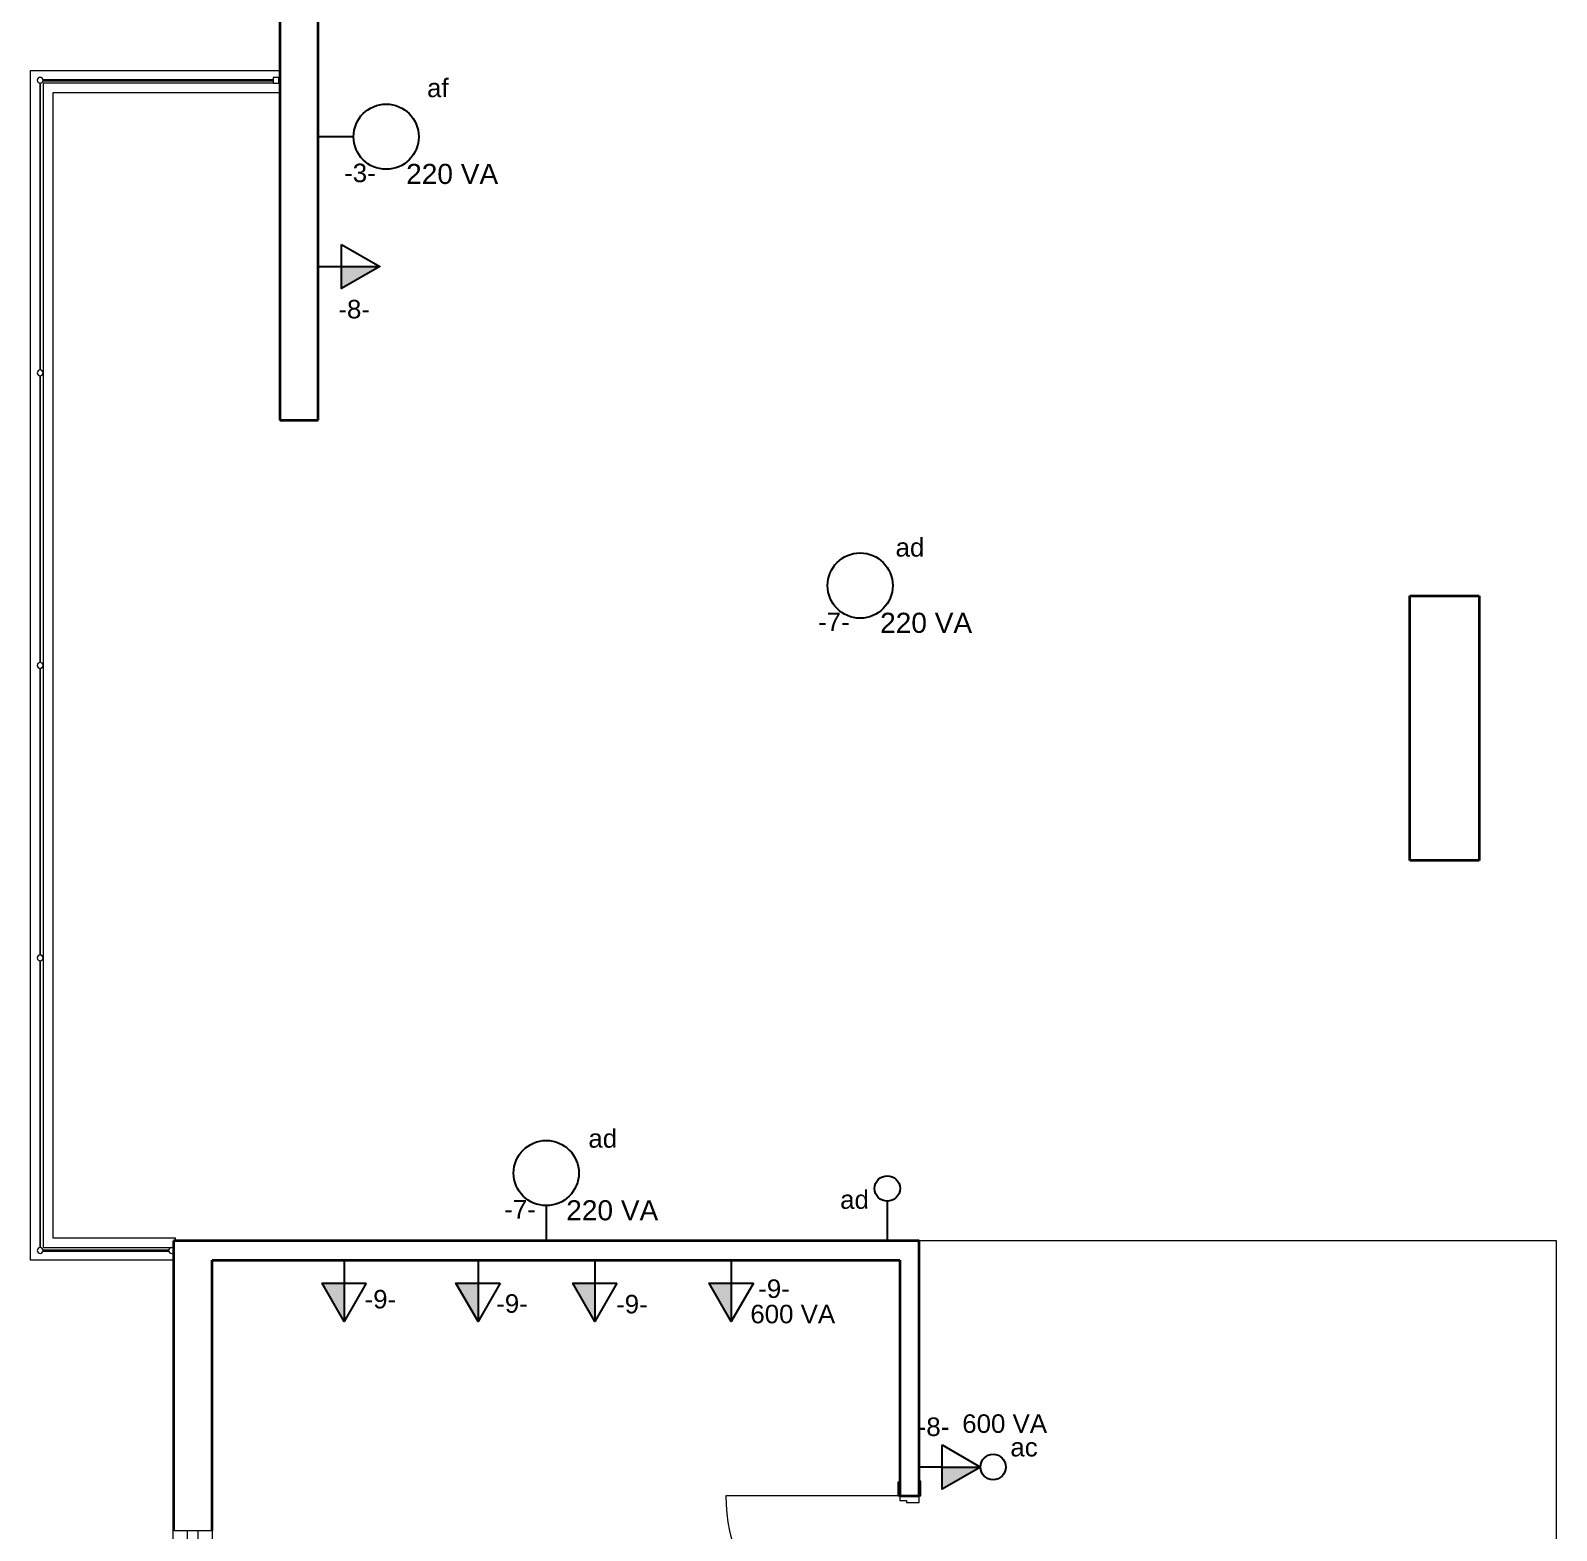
# Model space of a CAD drawing. Header units: metres. Extents: x -182 to 99, y 70 to 113.
# Drawn here: x 65.52 to 73.42, y 96.59 to 104.36 of the extents above; entities that cross this region are included whole.
import ezdxf

# ---------------------------------------------------------------- set-up
doc = ezdxf.new("R2010")
doc.units = ezdxf.units.M
doc.header["$LTSCALE"] = 0.01
for name, color, linetype, lineweight in [('A-DOOR', 1, 'Continuous', 9), ('A-DOOR-FRAM', 1, 'Continuous', 13), ('A-FLOR-HRAL', 1, 'Continuous', 9), ('A-FLOR-PATT', 8, 'Continuous', 13), ('A-GLAZ', 6, 'Continuous', 9), ('A-GLAZ-FRAM', 6, 'Continuous', 13), ('A-GLAZ-SILL', 1, 'Continuous', 9), ('A-WALL', 2, 'Continuous', 9)]:
    doc.layers.add(name, color=color, linetype=linetype, lineweight=lineweight)
doc.layers.add('Elétrica', color=7, linetype='Continuous')
doc.layers.get('0').off()
doc.styles.add('Arial', font='arial.ttf', dxfattribs={"height": 0.29506})

# ---------------------------------------------------------------- blocks, each defined once
blk = doc.blocks.new('Barandilla - 30 mm-412618-Nivel 9')
at = {"layer": 'A-FLOR-HRAL'}
for p, q in [((0.015, 0.016), (-0.015, 0.016)), ((-0.015, 0.016), (-0.015, -0.014)), ((0.015, -0.014), (0.015, 0.016)), ((-0.015, -0.014), (0.015, -0.014))]:
    blk.add_line(p, q, dxfattribs=at)
blk = doc.blocks.new('Barandilla - 30 mm-V7-Nivel 9')
at = {"layer": 'A-FLOR-HRAL'}
for start, end in [(0, 180), (180, 222.07107), (317.92893, 360)]:
    blk.add_arc((0, 0), 0.015, start, end, dxfattribs=at)
blk = doc.blocks.new('Barandilla - 30 mm-412620-Nivel 9')
at = {"layer": 'A-FLOR-HRAL'}
for start, end in [(0, 180), (180, 360)]:
    blk.add_arc((0, 0), 0.015, start, end, dxfattribs=at)
blk = doc.blocks.new('Barandilla - Barandilla-508722-Nivel 9')
at = {"layer": 'A-FLOR-HRAL'}
for p, q in [((-8.07, 6.48), (-9.2613, 6.48)), ((-8.036, 6.48), (-8.04, 6.48)), ((-9.2785, 6.4619), (-9.2785, 4.9769)), ((-9.2735, 4.9765), (-9.2735, 6.4632)), ((-9.2617, 6.475), (-8.07, 6.475)), ((-8.04, 6.475), (-8.036, 6.475)), ((-9.2785, 4.9475), (-9.2785, 3.4616)), ((-9.2735, 3.4612), (-9.2735, 4.9475)), ((-9.2785, 3.4322), (-9.2785, 1.9463)), ((-9.2735, 1.9459), (-9.2735, 3.4322)), ((-9.2785, 1.9169), (-9.2785, 0.431)), ((-9.2735, 0.4306), (-9.2735, 1.9169)), ((-8.6103, 0.4188), (-9.2617, 0.4188)), ((-9.2613, 0.4138), (-8.6107, 0.4138))]:
    blk.add_line(p, q, dxfattribs=at)
for name, p, rotation in [('Barandilla - 30 mm-412620-Nivel 9', (-9.276, 6.4775), 269.9999999999998), ('Barandilla - 30 mm-412618-Nivel 9', (-8.056, 6.4775), 269.9999999999998), ('Barandilla - 30 mm-V7-Nivel 9', (-8.596, 0.4163), 89.99999999999982)]:
    blk.add_blockref(name, p, dxfattribs=dict(rotation=rotation))
for p in [(-9.276, 4.9622), (-9.276, 3.4469), (-9.276, 1.9316), (-9.276, 0.4163)]:
    blk.add_blockref('Barandilla - 30 mm-412620-Nivel 9', p)
blk = doc.blocks.new('Tipo de barandal superior - Name-508990-Nivel 9')
at = {"layer": 'A-FLOR-HRAL'}
for p, q in [((-9.261, 6.4625), (-9.261, 6.4375)), ((-9.236, 6.4625), (-9.261, 6.4625)), ((-9.261, 6.4375), (-9.261, 0.4563)), ((-8.07, 6.4625), (-9.236, 6.4625)), ((-9.211, 6.4125), (-9.211, 0.4813)), ((-8.036, 6.4125), (-9.211, 6.4125)), ((-8.036, 6.4625), (-8.04, 6.4625)), ((-9.211, 0.4813), (-8.576, 0.4813)), ((-8.576, 0.4663), (-8.576, 0.4813)), ((-9.261, 0.4563), (-9.261, 0.4313)), ((-9.261, 0.4313), (-9.236, 0.4313)), ((-9.236, 0.4313), (-8.586, 0.4313))]:
    blk.add_line(p, q, dxfattribs=at)
blk = doc.blocks.new('Ventana simple - 25 x 80 cm-430068-Nivel 9')
at = {"layer": 'A-GLAZ-FRAM', "lineweight": 9}
for p, q in [((-0.4, 0.035), (0.4, 0.035)), ((-0.4, -0.02), (-0.4, 0.035)), ((0.4, 0.035), (0.4, -0.02)), ((0.4, -0.02), (-0.4, -0.02))]:
    blk.add_line(p, q, dxfattribs=at)
at = {"layer": 'A-GLAZ-SILL'}
for p, q in [((-0.4, 0.1079), (0.4, 0.1079)), ((-0.4, 0.035), (-0.4, 0.1079)), ((0.4, 0.1079), (0.4, 0.035)), ((-0.4, -0.0941), (-0.4, -0.02)), ((0.4, -0.02), (0.4, -0.0941)), ((0.4, -0.0941), (-0.4, -0.0941))]:
    blk.add_line(p, q, dxfattribs=at)
blk = doc.blocks.new('Puerta de 1 hoja - 90 x 210 cm-173611-Nivel 9')
at = {"layer": 'A-DOOR', "lineweight": 13}
blk.add_line((0.7169, 0.05), (0.7169, 0.95), dxfattribs=at)
blk.add_arc((0.7169, 0.05), 0.9, 90, 180, dxfattribs=at)
at = {"layer": 'A-DOOR-FRAM'}
for p, q in [((-0.1831, 0.06), (-0.2531, 0.06)), ((-0.2531, 0.06), (-0.2531, 0.05)), ((-0.1831, 0.05), (-0.1831, 0.06)), ((-0.1581, 0.05), (-0.1831, 0.05)), ((-0.1581, 0.015), (-0.1581, 0.05)), ((-0.1481, 0.015), (-0.1581, 0.015)), ((-0.1481, -0.05), (-0.1481, 0.015)), ((0.6919, 0.015), (0.6819, 0.015)), ((0.6819, 0.015), (0.6819, -0.05)), ((0.7169, 0.05), (0.6919, 0.05)), ((0.6919, 0.05), (0.6919, 0.015)), ((0.7869, 0.06), (0.7169, 0.06)), ((0.7169, 0.06), (0.7169, 0.05)), ((0.7869, 0.05), (0.7869, 0.06)), ((-0.2581, -0.05), (-0.2581, -0.06)), ((-0.2581, -0.06), (-0.1831, -0.06)), ((-0.1831, -0.06), (-0.1831, -0.05)), ((-0.1831, -0.05), (-0.1481, -0.05)), ((0.6819, -0.05), (0.7169, -0.05)), ((0.7169, -0.05), (0.7169, -0.06)), ((0.7169, -0.06), (0.7919, -0.06)), ((0.7919, -0.06), (0.7919, -0.05))]:
    blk.add_line(p, q, dxfattribs=at)

msp = doc.modelspace()

# ---------------------------------------------------------------- hatches: boundary and pattern name
at = {"layer": 'Elétrica', "ltscale": 0.5, "true_color": 0xffffff}
for points in [[(67.3248, 103.1397), (67.127, 103.1397), (67.127, 103.0255)], [(67.1411, 97.6751), (67.1411, 97.8728), (67.0269, 97.8728)], [(67.8339, 97.6751), (67.8339, 97.8728), (67.7198, 97.8728)], [(68.4388, 97.6751), (68.4388, 97.8728), (68.3246, 97.8728)], [(69.1451, 97.6751), (69.1451, 97.8728), (69.0309, 97.8728)], [(70.4348, 96.9214), (70.237, 96.9214), (70.237, 96.8072)]]:
    msp.add_hatch(color=7, dxfattribs=at).paths.add_polyline_path(points)

# ---------------------------------------------------------------- linework, layer by layer
at = {"layer": 'A-FLOR-PATT', "lineweight": 9}
for p, q in [((73.4171, 98.0927), (70.1171, 98.0927)), ((73.4171, 94.3927), (73.4171, 98.0927))]:
    msp.add_line(p, q, dxfattribs=at)
at = {"layer": 'A-WALL', "color": 7, "lineweight": 35}
for p, q in [((66.8071, 111.7267), (66.8071, 102.3437)), ((67.0071, 102.3437), (67.0071, 111.7267)), ((66.8071, 102.3437), (67.0071, 102.3437)), ((72.6571, 101.4327), (73.0171, 101.4327)), ((72.6571, 100.0627), (72.6571, 101.4327)), ((73.0171, 101.4327), (73.0171, 100.0627)), ((73.0171, 100.0627), (72.6571, 100.0627)), ((70.1171, 98.0927), (66.2571, 98.0927)), ((66.2571, 98.0927), (66.2571, 96.5927)), ((70.1171, 96.7727), (70.1171, 98.0927)), ((66.4571, 97.9927), (70.0171, 97.9927)), ((66.4571, 96.5927), (66.4571, 97.9927)), ((70.0171, 97.9927), (70.0171, 96.7727)), ((70.0171, 96.7727), (70.1171, 96.7727))]:
    msp.add_line(p, q, dxfattribs=at)
at = {"layer": 'A-WALL', "color": 7}
for p, q in [((65.5171, 97.9927), (65.5171, 104.1539)), ((65.5171, 104.1539), (66.8071, 104.1539)), ((66.2571, 97.9927), (65.5171, 97.9927))]:
    msp.add_line(p, q, dxfattribs=at)
at = {"layer": 'Elétrica', "color": 7, "ltscale": 0.5, "true_color": 0xffffff}
for p, q in [((67.1896, 103.8114), (67.0071, 103.8114)), ((69.9527, 98.2983), (69.9527, 98.0927)), ((68.1871, 98.2751), (68.1871, 98.0927)), ((70.237, 96.9214), (70.1171, 96.9214)), ((70.237, 96.9214), (70.4348, 96.9214))]:
    msp.add_line(p, q, dxfattribs=at)
for points in [[(67.127, 103.2539), (67.3248, 103.1397), (67.127, 103.0255)], [(67.2553, 97.8728), (67.1411, 97.6751), (67.0269, 97.8728)], [(67.9481, 97.8728), (67.8339, 97.6751), (67.7198, 97.8728)], [(68.553, 97.8728), (68.4388, 97.6751), (68.3246, 97.8728)], [(69.2592, 97.8728), (69.1451, 97.6751), (69.0309, 97.8728)], [(70.237, 97.0356), (70.4348, 96.9214), (70.237, 96.8072)]]:
    msp.add_lwpolyline(points, close=True, dxfattribs=at)
for points in [[(67.0071, 103.1397), (67.127, 103.1397), (67.3248, 103.1397)], [(67.1411, 97.9927), (67.1411, 97.8728), (67.1411, 97.6751)], [(67.8339, 97.9927), (67.8339, 97.8728), (67.8339, 97.6751)], [(68.4388, 97.9927), (68.4388, 97.8728), (68.4388, 97.6751)], [(69.1451, 97.9927), (69.1451, 97.8728), (69.1451, 97.6751)]]:
    msp.add_lwpolyline(points, dxfattribs=at)
for centre, radius in [((67.3583, 103.8114), 0.1688), ((69.8122, 101.4866), 0.1688), ((68.1871, 98.4439), 0.1688), ((69.9527, 98.3641), 0.0658), ((70.5006, 96.9214), 0.0658)]:
    msp.add_circle(centre, radius, dxfattribs=at)

# ---------------------------------------------------------------- block references
at = {"layer": 'A-DOOR', "rotation": 89.9999999999999}
msp.add_blockref('Puerta de 1 hoja - 90 x 210 cm-173611-Nivel 9', (70.0671, 96.0558), dxfattribs=at)
at = {"layer": 'A-FLOR-HRAL'}
for name in ['Barandilla - Barandilla-508722-Nivel 9', 'Tipo de barandal superior - Name-508990-Nivel 9']:
    msp.add_blockref(name, (74.8431, 97.6264), dxfattribs=at)
at = {"layer": 'A-GLAZ', "rotation": 89.9999999999999}
msp.add_blockref('Ventana simple - 25 x 80 cm-430068-Nivel 9', (66.364, 96.1927), dxfattribs=at)

# ---------------------------------------------------------------- texts
at = {"layer": 'Elétrica', "color": 7, "ltscale": 0.5, "true_color": 0xffffff, "style": 'Arial'}
for s, p in [('af', (67.57, 104.0163)), ('-3-', (67.1407, 103.576)), ('-8-', (67.1108, 102.8702)), ('ad', (69.9954, 101.6367)), ('-7-', (69.5945, 101.2511)), ('ad', (68.4052, 98.5754)), ('ad', (69.7085, 98.2587)), ('-7-', (67.9695, 98.2084)), ('-9-', (69.2846, 97.7972)), ('-9-', (67.2467, 97.7428)), ('-9-', (67.9281, 97.7204)), ('-9-', (68.5487, 97.7172)), ('-8-', (70.1101, 97.082)), ('ac', (70.5898, 96.9763))]:
    msp.add_text(s, height=0.09589, dxfattribs=at).set_placement(p)
at = {"layer": 'Elétrica', "color": 7, "ltscale": 0.5, "true_color": 0xffffff, "width": 0.595396, "attachment_point": 8, "style": 'Arial'}
for s, insert, char_height in [('{\\H0.0275x;\\P\\P}220 VA', (67.7, 103.5652), 0.104025), ('{\\H0.0275x;\\P\\P}220 VA', (70.1538, 101.2403), 0.104025), ('{\\H0.0275x;\\P\\P}220 VA', (68.5288, 98.1976), 0.104025), ('{\\H0.0275x;\\P\\P}600 VA', (69.4633, 97.6645), 0.095887), ('{\\H0.0275x;\\P\\P}600 VA', (70.5603, 97.097), 0.095887)]:
    msp.add_mtext(s, dxfattribs=dict(at, insert=insert, char_height=char_height))

doc.saveas('drawing.dxf')
